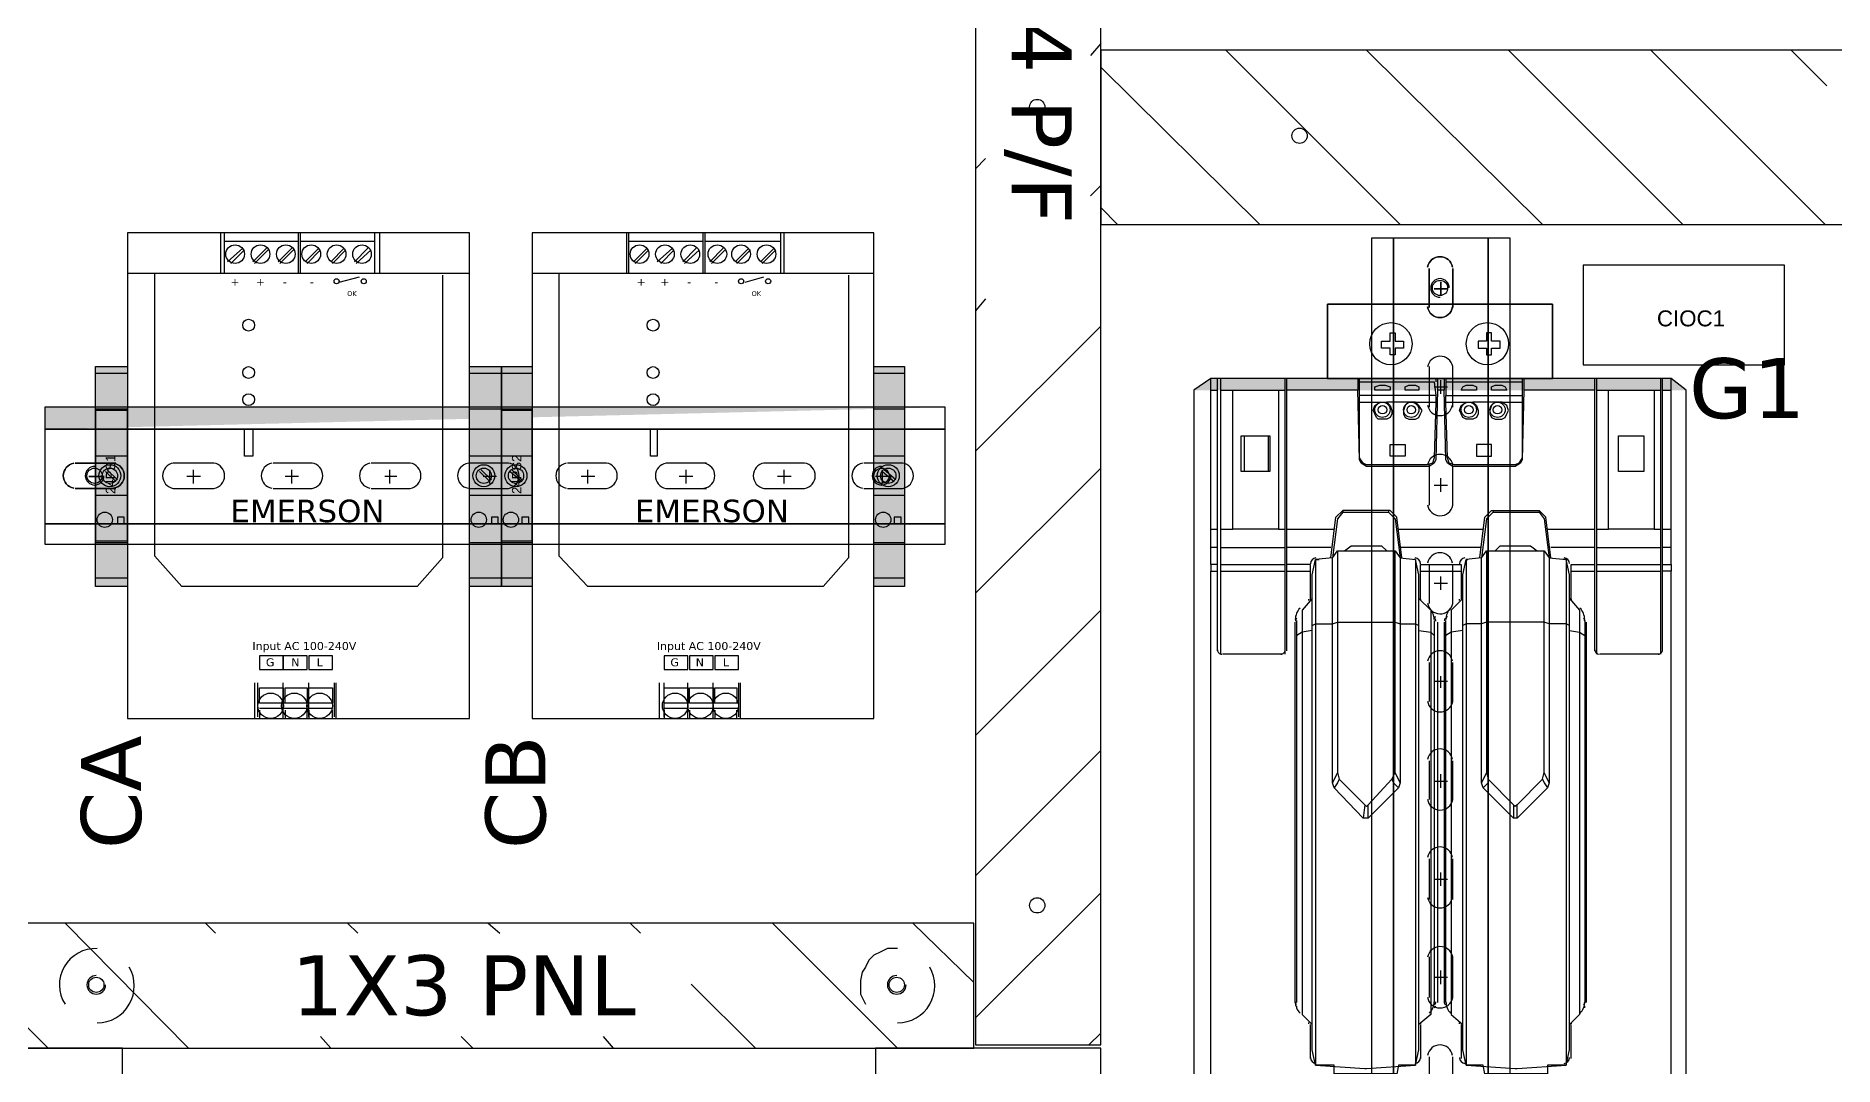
# Model space of a CAD drawing. Extents: x 4719 to 8938, y 1800 to 4482.
# Drawn here: x 6612.1 to 7061.9, y 3718.5 to 3976.3 of the extents above; entities that cross this region are included whole.
import ezdxf

# ---------------------------------------------------------------- set-up
doc = ezdxf.new("R2010")
doc.units = 0
doc.header["$LTSCALE"] = 10
doc.header["$MEASUREMENT"] = 0
doc.layers.add('G02-1-PRDXXXX-E-MRIO-01-P01-01$0$ANNOTATION', color=7, linetype='Continuous')
doc.styles.add('G02-1-PRDXXXX-E-MRIO-01-P01-01$0$PDF Swiss721BT-BoldCondensed', font='arial.ttf')
doc.styles.add('G02-1-PRDXXXX-E-MRIO-01-P01-01$0$PDF Verdana', font='verdana.ttf')

# ---------------------------------------------------------------- blocks, each defined once
blk = doc.blocks.new('G02-1-PRDXXXX-E-MRIO-01-P01-01$0$DV-54809-ZX-350-001')
at = {"layer": 'G02-1-PRDXXXX-E-MRIO-01-P01-01$0$ANNOTATION', "lineweight": 25}
for points in [[(2159.56, 2408.53), (2128.23, 2408.53), (2128.23, 1923.79), (2159.56, 1923.79)], [(2128.23, 2408.53), (2128.23, 1923.79), (2159.56, 1923.79), (2159.56, 2408.53)], [(2159.56, 2172.72), (2159.56, 2129.12), (2653.62, 2129.12), (2653.62, 2172.72)], [(2159.56, 2129.12), (2653.62, 2129.12), (2653.62, 2172.72), (2159.56, 2172.72)], [(1916.12, 2127), (1916.12, 2005.5), (2001.64, 2005.5), (2001.64, 2127), (1916.12, 2127), (1916.12, 2005.5), (2001.64, 2005.5), (2001.64, 2127)], [(2017.31, 2127), (2017.31, 2005.5), (2102.82, 2005.5), (2102.82, 2127), (2017.31, 2127), (2017.31, 2005.5), (2102.82, 2005.5), (2102.82, 2127)], [(2244.65, 1401.79), (2262.01, 1401.79), (2262.01, 2125.73), (2256.5, 2125.73), (2256.5, 1401.79), (2256.5, 2125.73), (2244.65, 2125.73), (2232.8, 2125.73), (2232.8, 1401.79), (2232.8, 2125.73), (2227.29, 2125.73), (2227.29, 1401.79)], [(2262.01, 1401.79), (2262.01, 2125.73), (2256.5, 2125.73), (2256.5, 1401.79), (2256.5, 2125.73), (2232.8, 2125.73), (2232.8, 1401.79), (2232.8, 2125.73), (2227.29, 2125.73), (2227.29, 1401.79)], [(2280.21, 2093.98), (2330.59, 2093.98), (2330.59, 2118.96), (2280.21, 2118.96), (2280.21, 2093.98), (2330.59, 2093.98), (2330.59, 2118.96), (2280.21, 2118.96)], [(2241.69, 2108.37), (2241.69, 2118.11)], [(2244.65, 2114.72), (2244.65, 2111.34)], [(2247.61, 2118.11), (2247.61, 2108.37)], [(2246.34, 2113.03), (2242.96, 2113.03)], [(2216.29, 2090.59), (2216.29, 2109.22), (2272.59, 2109.22), (2272.59, 2090.59)], [(2272.59, 2090.59), (2272.59, 2109.22), (2216.29, 2109.22), (2216.29, 2090.59)], [(2233.22, 2099.91), (2235.34, 2099.91), (2235.34, 2098.21), (2233.22, 2098.21), (2233.22, 2096.52), (2231.95, 2096.52), (2231.95, 2098.21), (2229.83, 2098.21), (2229.83, 2099.91), (2231.95, 2099.91), (2231.95, 2102.02), (2233.22, 2102.02)], [(2256.08, 2099.91), (2253.96, 2099.91), (2253.96, 2098.21), (2256.08, 2098.21), (2256.08, 2096.52), (2257.35, 2096.52), (2257.35, 2098.21), (2259.47, 2098.21), (2259.47, 2099.91), (2257.35, 2099.91), (2257.35, 2102.02), (2256.08, 2102.02)], [(1916.12, 2038.52), (1908.08, 2038.52), (1908.08, 2093.55), (1916.12, 2093.55), (1916.12, 2038.52), (1908.08, 2038.52), (1908.08, 2093.55), (1916.12, 2093.55)], [(2009.69, 2038.52), (2001.64, 2038.52), (2001.64, 2093.55), (2009.69, 2093.55), (2009.69, 2038.52), (2001.64, 2038.52), (2001.64, 2093.55), (2009.69, 2093.55)], [(2017.31, 2038.52), (2009.69, 2038.52), (2009.69, 2093.55), (2017.31, 2093.55), (2017.31, 2038.52), (2009.69, 2038.52), (2009.69, 2093.55), (2017.31, 2093.55)], [(2110.45, 2038.52), (2102.82, 2038.52), (2102.82, 2093.55), (2110.45, 2093.55), (2110.45, 2038.52), (2102.82, 2038.52), (2102.82, 2093.55), (2110.45, 2093.55)], [(2192.58, 2087.63), (2204.01, 2087.63), (2204.01, 2052.91), (2192.58, 2052.91)], [(2229.41, 2088.9), (2230.68, 2088.9), (2231.95, 2088.47), (2231.95, 2087.63), (2228.14, 2087.63), (2228.14, 2088.47)], [(2236.61, 2088.9), (2238.3, 2088.9), (2239.15, 2088.47), (2239.15, 2087.63), (2235.76, 2087.63), (2235.76, 2088.47)], [(2251, 2088.9), (2252.69, 2088.9), (2253.54, 2088.47), (2253.54, 2087.63), (2249.73, 2087.63), (2250.15, 2088.47)], [(2258.2, 2088.9), (2259.89, 2088.9), (2260.74, 2088.47), (2261.16, 2087.63), (2257.35, 2087.63), (2257.35, 2088.47)], [(2286.56, 2087.63), (2297.99, 2087.63), (2297.99, 2052.91), (2286.56, 2052.91)], [(2120.61, 2066.04), (2120.61, 2083.39), (1895.38, 2083.39), (1895.38, 2077.89), (2120.61, 2077.89), (1895.38, 2077.89), (1895.38, 2066.04), (1895.38, 2054.18), (2120.61, 2054.18), (1895.38, 2054.18), (1895.38, 2049.1), (2120.61, 2049.1)], [(2120.61, 2083.39), (1895.38, 2083.39), (1895.38, 2077.89), (2120.61, 2077.89), (1895.38, 2077.89), (1895.38, 2054.18), (2120.61, 2054.18), (1895.38, 2054.18), (1895.38, 2049.1), (2120.61, 2049.1)], [(1916.12, 2049.95), (1916.12, 2082.55), (1908.08, 2082.55), (1908.08, 2049.95), (1916.12, 2049.95), (1916.12, 2082.55), (1908.08, 2082.55), (1908.08, 2049.95)], [(2017.31, 2049.95), (2017.31, 2082.55), (2009.69, 2082.55), (2009.69, 2049.95), (2017.31, 2049.95), (2017.31, 2082.55), (2009.69, 2082.55), (2009.69, 2049.95)], [(1945.34, 2077.89), (1947.45, 2077.89), (1947.45, 2071.12), (1945.34, 2071.12)], [(2046.94, 2077.89), (2048.63, 2077.89), (2048.63, 2071.12), (2046.94, 2071.12)], [(2194.69, 2076.2), (2201.47, 2076.2), (2201.47, 2067.31), (2194.69, 2067.31)], [(2195.54, 2076.2), (2201.89, 2076.2), (2201.89, 2067.31), (2195.54, 2067.31)], [(2235.76, 2074.08), (2235.76, 2071.12), (2231.95, 2071.12), (2231.95, 2074.08)], [(2253.54, 2074.08), (2253.54, 2071.12), (2257.35, 2071.12), (2257.35, 2074.08)], [(2289.1, 2076.2), (2295.45, 2076.2), (2295.45, 2067.31), (2289.1, 2067.31)], [(1903, 2069.42), (1913.16, 2069.42)], [(1906.39, 2066.04), (1909.77, 2066.04)], [(1908.08, 2067.73), (1908.08, 2064.34)], [(1913.16, 2063.07), (1903, 2063.07)], [(1915.28, 2054.18), (1915.28, 2055.88), (1913.58, 2055.88), (1913.58, 2054.18)], [(2008.84, 2054.18), (2008.84, 2055.88), (2007.15, 2055.88), (2007.15, 2054.18)], [(2016.46, 2054.18), (2016.46, 2055.88), (2014.77, 2055.88), (2014.77, 2054.18)], [(2109.6, 2054.18), (2109.6, 2055.88), (2107.91, 2055.88), (2107.91, 2054.18)], [(2233.22, 1991.95), (2233.22, 2047.41), (2234.49, 2045.72), (2234.49, 1989.41)], [(2270.48, 1991.95), (2270.48, 2047.41), (2271.75, 2045.72), (2271.75, 1989.41)], [(2213.32, 1918.71), (2212.48, 1922.52), (2212.48, 2041.48), (2213.32, 2045.29)], [(2239.15, 2041.48), (2238.3, 2045.29), (2238.3, 1918.71), (2239.15, 1922.52)], [(2251, 1918.71), (2250.15, 1922.52), (2250.15, 2041.48), (2251, 2045.29)], [(2276.83, 2041.48), (2275.98, 2045.29), (2275.98, 1918.71), (2276.83, 1922.52)], [(1955.07, 2017.77), (1955.07, 2021.16), (1949.15, 2021.16), (1949.15, 2017.77)], [(1961, 2017.77), (1961, 2021.16), (1955.07, 2021.16), (1955.07, 2017.77)], [(1967.35, 2017.77), (1967.35, 2021.16), (1961.42, 2021.16), (1961.42, 2017.77)], [(2056.26, 2017.77), (2056.26, 2021.16), (2050.33, 2021.16), (2050.33, 2017.77)], [(2062.61, 2017.77), (2062.61, 2021.16), (2056.68, 2021.16), (2056.68, 2017.77)], [(2068.96, 2017.77), (2068.96, 2021.16), (2063.03, 2021.16), (2063.03, 2017.77)], [(2056.26, 2009.31), (2050.33, 2009.31), (2050.33, 2013.12), (2056.26, 2013.12)], [(1858.55, 1954.27), (1858.55, 1922.94), (2127.8, 1922.94), (2127.8, 1954.27)], [(1858.55, 1922.94), (2127.8, 1922.94), (2127.8, 1954.27), (1858.55, 1954.27)], [(1914.85, 1922.94), (1858.55, 1922.94), (1858.55, 1402.21), (1914.85, 1402.21)], [(1858.55, 1922.94), (1858.55, 1402.21), (1914.85, 1402.21), (1914.85, 1922.94)], [(2159.56, 1922.94), (2103.25, 1922.94), (2103.25, 1402.21), (2159.56, 1402.21)], [(2103.25, 1922.94), (2103.25, 1402.21), (2159.56, 1402.21), (2159.56, 1922.94)], [(2225.6, 1917.86), (2226.02, 1917.86), (2238.3, 1918.71), (2234.07, 1918.71), (2233.64, 1916.59), (2217.98, 1916.59), (2217.98, 1918.71), (2213.32, 1918.71)], [(2263.28, 1917.86), (2263.7, 1917.86), (2275.98, 1918.71), (2271.32, 1918.71), (2271.32, 1916.59), (2255.66, 1916.59), (2255.23, 1918.71), (2251, 1918.71)]]:
    blk.add_lwpolyline(points, close=True, dxfattribs=at)
for points in [[(2159.56, 2174.42), (2157.01, 2171.45)], [(2190.88, 2172.72), (2234.49, 2129.12)], [(2226.02, 2172.72), (2270.05, 2129.12)], [(2261.58, 2172.72), (2305.19, 2129.12)], [(2297.15, 2172.72), (2340.75, 2129.12)], [(2332.29, 2172.72), (2341.18, 2163.83)], [(2159.56, 2168.49), (2199.35, 2129.12)], [(2130.77, 2145.63), (2128.23, 2143.09)], [(2159.56, 2138.85), (2157.01, 2136.31)], [(2159.56, 2133.35), (2163.79, 2129.12)], [(1939.41, 2116.84), (1939.41, 2127)], [(1940.26, 2127), (1940.26, 2116.84)], [(1940.26, 2126.58), (1940.26, 2126.58)], [(1958.88, 2124.88), (1940.26, 2124.88)], [(1944.91, 2123.19), (1941.1, 2119.8)], [(1950.84, 2123.19), (1947.45, 2119.8)], [(1957.19, 2123.19), (1953.8, 2119.8)], [(1958.88, 2116.84), (1958.88, 2127)], [(1959.31, 2127), (1959.31, 2116.84)], [(1977.93, 2124.88), (1959.31, 2124.88)], [(1963.96, 2123.19), (1960.58, 2119.8)], [(1970.31, 2123.19), (1966.93, 2119.8)], [(1976.24, 2123.19), (1972.85, 2119.8)], [(1977.93, 2116.84), (1977.93, 2127)], [(1977.93, 2126.58), (1977.93, 2126.58)], [(1979.2, 2116.84), (1979.2, 2127)], [(2041.01, 2116.84), (2041.01, 2127)], [(2041.44, 2127), (2041.44, 2116.84)], [(2041.44, 2126.58), (2041.44, 2126.58)], [(2060.07, 2124.88), (2041.44, 2124.88)], [(2046.09, 2123.19), (2042.71, 2119.8)], [(2052.45, 2123.19), (2048.63, 2119.8)], [(2058.37, 2123.19), (2054.99, 2119.8)], [(2060.07, 2116.84), (2060.07, 2127)], [(2060.49, 2127), (2060.49, 2116.84)], [(2079.54, 2124.88), (2060.49, 2124.88)], [(2065.15, 2123.19), (2061.76, 2119.8)], [(2071.5, 2123.19), (2068.11, 2119.8)], [(2077.85, 2123.19), (2074.46, 2119.8)], [(2079.54, 2116.84), (2079.54, 2127)], [(2079.54, 2126.58), (2079.54, 2126.58)], [(2080.39, 2116.84), (2080.39, 2127)], [(1941.95, 2119.38), (1945.34, 2122.77)], [(1947.88, 2119.38), (1951.26, 2122.77)], [(1954.23, 2119.38), (1957.61, 2122.77)], [(1961, 2119.38), (1964.39, 2122.77)], [(1967.35, 2119.38), (1970.74, 2122.77)], [(1973.28, 2119.38), (1977.09, 2122.77)], [(2043.13, 2119.38), (2046.52, 2122.77)], [(2049.48, 2119.38), (2052.87, 2122.77)], [(2055.41, 2119.38), (2059.22, 2122.77)], [(2062.18, 2119.38), (2065.57, 2122.77)], [(2068.53, 2119.38), (2071.92, 2122.77)], [(2074.88, 2119.38), (2078.27, 2122.77)], [(2001.64, 2116.84), (1916.12, 2116.84)], [(1994.87, 2116.42), (1994.87, 2045.72), (1988.52, 2038.52), (1929.67, 2038.52), (1922.9, 2046.14), (1922.9, 2116.84)], [(1969.04, 2114.72), (1974.12, 2115.99)], [(2102.82, 2116.84), (2017.31, 2116.84)], [(2096.47, 2116.42), (2096.47, 2045.72), (2090.12, 2038.52), (2031.28, 2038.52), (2024.08, 2046.14), (2024.08, 2116.84)], [(2070.65, 2114.72), (2075.31, 2115.99)], [(2244.65, 2111.34), (2244.65, 2114.72)], [(2130.77, 2110.49), (2128.23, 2107.53)], [(2242.96, 2113.03), (2246.34, 2113.03)], [(2159.56, 2103.72), (2128.23, 2072.39)], [(1916.12, 2091.86), (1908.08, 2091.86)], [(2017.31, 2091.86), (2009.69, 2091.86), (2001.64, 2091.86)], [(2110.45, 2091.86), (2102.82, 2091.86)], [(2241.69, 2093.55), (2241.69, 2083.39)], [(2188.77, 2044.02), (2187.07, 2044.02), (2187.07, 2087.63), (2187.07, 2088.05), (2187.07, 2090.59), (2182.84, 2087.63), (2182.84, 1907.28)], [(2306.04, 1907.28), (2306.04, 2087.63), (2302.23, 2090.59), (2187.07, 2090.59), (2182.84, 2087.63), (2182.84, 1907.28)], [(2306.04, 1907.28), (2306.04, 2087.63), (2302.23, 2090.59), (2283.6, 2090.59), (2283.6, 2021.58)], [(2283.18, 2022.43), (2283.18, 2090.59), (2187.07, 2090.59)], [(2187.07, 2087.63), (2188.77, 2087.63)], [(2188.77, 2022.43), (2188.77, 2090.59)], [(2189.61, 2021.58), (2189.61, 2090.59)], [(2189.61, 2087.63), (2192.58, 2087.63)], [(2204.01, 2087.63), (2205.7, 2087.63)], [(2205.7, 2021.58), (2205.7, 2090.59)], [(2206.12, 2022.43), (2206.12, 2090.59)], [(2283.18, 2087.63), (2265.39, 2087.63), (2264.97, 2070.27), (2264.55, 2069.42), (2263.28, 2068.58), (2247.61, 2068.58), (2246.34, 2069.42), (2245.92, 2070.27), (2245.5, 2087.63), (2243.8, 2087.63), (2243.38, 2070.27), (2242.96, 2069.42), (2241.69, 2068.58), (2226.02, 2068.58), (2224.75, 2069.42), (2224.33, 2070.27), (2223.91, 2087.63), (2206.12, 2087.63)], [(2223.91, 2090.59), (2223.91, 2087.63)], [(2224.33, 2084.66), (2224.33, 2086.36), (2224.33, 2089.74), (2224.33, 2090.59)], [(2224.33, 2089.74), (2242.96, 2089.74), (2243.38, 2086.36), (2224.33, 2086.36)], [(2242.96, 2088.47), (2246.34, 2088.47)], [(2243.38, 2090.59), (2243.38, 2089.74)], [(2243.8, 2090.59), (2243.8, 2087.63)], [(2244.65, 2086.78), (2244.65, 2090.17)], [(2245.5, 2090.59), (2245.5, 2087.63)], [(2245.92, 2090.59), (2245.92, 2089.74), (2245.92, 2086.36), (2264.97, 2086.36), (2264.97, 2084.66)], [(2245.92, 2089.74), (2264.97, 2089.74)], [(2264.97, 2090.59), (2264.97, 2089.74), (2264.97, 2086.36)], [(2265.39, 2090.59), (2265.39, 2087.63)], [(2283.6, 2087.63), (2286.56, 2087.63)], [(2297.99, 2087.63), (2299.69, 2087.63)], [(2299.69, 2021.58), (2299.69, 2090.59)], [(2300.11, 2022.43), (2300.11, 2090.59)], [(2300.11, 2044.02), (2302.23, 2044.02), (2302.23, 2088.05), (2302.23, 2090.59)], [(2300.11, 2087.63), (2302.23, 2087.63)], [(1908.08, 2082.97), (1916.12, 2082.97)], [(2001.64, 2082.97), (2009.69, 2082.97), (2017.31, 2082.97)], [(2102.82, 2082.97), (2110.45, 2082.97)], [(2236.61, 2084.66), (2235.76, 2083.82), (2235.34, 2082.55), (2235.34, 2081.7), (2235.76, 2080.85), (2236.61, 2080.43), (2237.45, 2080.43), (2238.3, 2080.43), (2239.15, 2080.85), (2239.57, 2081.7), (2239.99, 2082.55), (2239.15, 2083.82), (2238.3, 2084.66), (2243.38, 2084.66), (2242.96, 2070.69), (2242.53, 2069.42), (2241.26, 2069), (2226.02, 2069), (2225.18, 2069.42), (2224.33, 2070.69), (2224.33, 2084.66), (2229.41, 2084.66), (2231.1, 2084.66), (2231.95, 2083.82), (2232.37, 2082.55), (2232.37, 2081.7), (2231.95, 2080.85), (2231.1, 2080.43), (2230.26, 2080.43), (2228.99, 2080.43), (2228.56, 2080.85), (2228.14, 2081.7), (2227.72, 2082.55), (2228.14, 2083.82), (2229.41, 2084.66)], [(2238.3, 2084.66), (2236.61, 2084.66), (2231.1, 2084.66)], [(2243.38, 2086.36), (2243.38, 2084.66)], [(2245.92, 2084.66), (2245.92, 2086.36)], [(2258.2, 2084.66), (2257.35, 2083.82), (2256.93, 2082.55), (2256.93, 2081.7), (2257.35, 2080.85), (2258.2, 2080.43), (2259.04, 2080.43), (2259.89, 2080.43), (2260.74, 2080.85), (2261.16, 2081.7), (2261.58, 2082.55), (2261.16, 2083.82), (2259.89, 2084.66), (2264.97, 2084.66), (2264.97, 2070.69), (2264.12, 2069.42), (2263.28, 2069), (2248.04, 2069), (2246.77, 2069.42), (2246.34, 2070.69), (2245.92, 2084.66), (2251, 2084.66), (2252.69, 2084.66), (2253.54, 2083.82), (2253.96, 2082.55), (2253.96, 2081.7), (2253.54, 2080.85), (2252.69, 2080.43), (2251.85, 2080.43), (2251, 2080.43), (2250.15, 2080.85), (2249.73, 2081.7), (2249.31, 2082.55), (2249.73, 2083.82), (2251, 2084.66)], [(2259.89, 2084.66), (2258.2, 2084.66), (2252.69, 2084.66)], [(1916.12, 2071.12), (1908.08, 2071.12)], [(2017.31, 2071.12), (2009.69, 2071.12), (2001.64, 2071.12)], [(2110.45, 2071.12), (2102.82, 2071.12)], [(1909.77, 2066.04), (1906.39, 2066.04)], [(1908.08, 2064.34), (1908.08, 2067.73)], [(1910.62, 2067.31), (1913.16, 2064.77)], [(1913.58, 2065.19), (1911.04, 2067.73)], [(1934.33, 2066.04), (1930.94, 2066.04)], [(1932.63, 2064.34), (1932.63, 2067.73)], [(1958.88, 2066.04), (1955.5, 2066.04)], [(1957.19, 2064.34), (1957.19, 2067.73)], [(1983.44, 2066.04), (1980.47, 2066.04)], [(1981.74, 2064.34), (1981.74, 2067.73)], [(2004.18, 2067.31), (2006.72, 2064.77)], [(2007.15, 2065.19), (2004.61, 2067.73)], [(2008.42, 2066.04), (2005.03, 2066.04)], [(2006.72, 2064.34), (2006.72, 2067.73)], [(2011.8, 2067.31), (2014.77, 2064.77)], [(2014.77, 2065.19), (2012.23, 2067.73)], [(2032.97, 2066.04), (2029.58, 2066.04)], [(2031.28, 2064.34), (2031.28, 2067.73)], [(2057.53, 2066.04), (2054.14, 2066.04)], [(2055.83, 2064.34), (2055.83, 2067.73)], [(2082.08, 2066.04), (2078.69, 2066.04)], [(2080.39, 2064.34), (2080.39, 2067.73)], [(2106.64, 2066.04), (2103.25, 2066.04)], [(2104.94, 2064.34), (2104.94, 2067.73)], [(2104.94, 2067.31), (2107.91, 2064.77)], [(2108.33, 2065.19), (2105.37, 2067.73)], [(2159.56, 2068.15), (2128.23, 2036.82)], [(2241.69, 2069), (2241.69, 2058.84)], [(2244.65, 2062.23), (2244.65, 2065.61)], [(1908.08, 2061.38), (1916.12, 2061.38)], [(2001.64, 2061.38), (2009.69, 2061.38), (2017.31, 2061.38)], [(2102.82, 2061.38), (2110.45, 2061.38)], [(2242.96, 2063.92), (2246.34, 2063.92)], [(2220.1, 2057.15), (2218.83, 2055.45), (2217.56, 2045.72), (2218.83, 2047.41), (2218.83, 1991.95), (2219.25, 1990.26), (2218.83, 1989.41), (2217.98, 1988.14), (2217.56, 1989.41), (2217.56, 2045.72), (2213.32, 2045.29), (2214.17, 2045.29)], [(2217.13, 2045.72), (2218.4, 2055.88), (2220.1, 2057.57), (2220.1, 2057.15), (2231.53, 2057.15)], [(2234.91, 2045.72), (2233.64, 2055.88), (2231.95, 2057.57), (2220.1, 2057.57)], [(2231.53, 2057.57), (2231.53, 2057.15), (2233.22, 2055.45), (2234.49, 2045.72), (2238.3, 2045.29), (2237.88, 2045.29)], [(2257.77, 2057.57), (2257.77, 2057.15), (2256.08, 2055.45), (2254.81, 2045.72), (2256.08, 2047.41), (2256.08, 1991.95), (2256.5, 1990.26), (2256.5, 1989.41), (2255.23, 1988.14), (2254.81, 1989.41), (2254.81, 2045.72), (2251, 2045.29), (2251.42, 2045.29)], [(2254.39, 2045.72), (2255.66, 2055.88), (2257.35, 2057.57), (2269.21, 2057.57), (2269.21, 2057.15), (2270.48, 2055.45), (2271.75, 2045.72), (2275.98, 2045.29), (2275.13, 2045.29)], [(2257.77, 2057.15), (2269.21, 2057.15)], [(2272.17, 2045.72), (2270.9, 2055.88), (2269.21, 2057.57)], [(2187.07, 2052.91), (2188.77, 2052.91)], [(2189.61, 2052.91), (2192.58, 2052.91)], [(2204.01, 2052.91), (2205.7, 2052.91)], [(2206.12, 2052.91), (2217.98, 2052.91)], [(2234.07, 2052.91), (2255.23, 2052.91)], [(2271.32, 2052.91), (2283.18, 2052.91)], [(2283.6, 2052.91), (2286.56, 2052.91)], [(2297.99, 2052.91), (2299.69, 2052.91)], [(2300.11, 2052.91), (2302.23, 2052.91)], [(1908.08, 2049.53), (1916.12, 2049.53)], [(2001.64, 2049.53), (2009.69, 2049.53), (2017.31, 2049.53)], [(2102.82, 2049.53), (2110.45, 2049.53)], [(2188.77, 2048.26), (2187.07, 2048.26)], [(2189.61, 2048.26), (2205.7, 2048.26)], [(2217.13, 2048.26), (2206.12, 2048.26)], [(2218.83, 2047.41), (2233.22, 2047.41)], [(2220.52, 2047.41), (2222.21, 2048.68), (2229.83, 2048.68), (2231.1, 2047.41)], [(2254.81, 2048.26), (2234.49, 2048.26)], [(2256.08, 2047.41), (2270.48, 2047.41)], [(2258.2, 2047.41), (2259.47, 2048.68), (2267.09, 2048.68), (2268.78, 2047.41)], [(2283.18, 2048.26), (2272.17, 2048.26)], [(2283.6, 2048.26), (2299.69, 2048.26)], [(2302.23, 2048.26), (2300.11, 2048.26)], [(2187.07, 2044.02), (2187.07, 2042.33)], [(2187.07, 1907.28), (2187.07, 2042.33), (2188.77, 2042.33)], [(2189.61, 2044.02), (2205.7, 2044.02)], [(2189.61, 2042.33), (2205.7, 2042.33)], [(2212.05, 2035.13), (2212.05, 2044.02), (2206.12, 2044.02)], [(2206.12, 2042.33), (2212.05, 2042.33)], [(2239.57, 2042.33), (2249.73, 2042.33)], [(2241.69, 2044.02), (2241.69, 2034.28)], [(2277.25, 2042.33), (2283.18, 2042.33)], [(2283.6, 2044.02), (2299.69, 2044.02)], [(2283.6, 2042.33), (2299.69, 2042.33)], [(2302.23, 1907.28), (2302.23, 2042.33), (2300.11, 2042.33)], [(2302.23, 2044.02), (2302.23, 2042.33)], [(1916.12, 2040.63), (1908.08, 2040.63)], [(2017.31, 2040.63), (2009.69, 2040.63), (2001.64, 2040.63)], [(2110.45, 2040.63), (2102.82, 2040.63)], [(2242.96, 2039.36), (2246.34, 2039.36)], [(2244.65, 2037.67), (2244.65, 2041.06)], [(2212.48, 2035.55), (2209.93, 2032.59), (2209.93, 1931.41), (2212.48, 1928.87)], [(2239.15, 2035.55), (2242.11, 2032.59), (2242.11, 1931.41), (2239.15, 1928.87)], [(2250.15, 2035.55), (2247.19, 2032.59), (2247.19, 1931.41), (2250.15, 1928.87)], [(2276.83, 2035.55), (2279.37, 2032.59), (2279.37, 1931.41), (2276.83, 1928.87)], [(2159.56, 2032.59), (2128.23, 2001.26)], [(2208.24, 1934.37), (2208.24, 2029.63)], [(2208.66, 2030.9), (2208.66, 2030.9)], [(2208.66, 1934.37), (2208.66, 2030.05)], [(2212.48, 2028.78), (2213.32, 2029.2), (2217.56, 2029.2), (2218.83, 2029.63), (2219.25, 2029.63), (2219.67, 2029.63), (2232.37, 2029.63), (2232.8, 2029.63), (2233.22, 2029.63), (2234.49, 2029.2), (2238.3, 2029.2), (2239.15, 2028.78)], [(2242.96, 2030.9), (2243.38, 2030.9)], [(2242.96, 2030.05), (2242.96, 1934.37)], [(2243.8, 2029.63), (2243.8, 1934.37)], [(2245.5, 2029.63), (2245.5, 1934.37)], [(2246.34, 2030.9), (2245.92, 2030.9)], [(2245.92, 1934.37), (2245.92, 2030.05)], [(2276.83, 2028.78), (2275.98, 2029.2), (2271.75, 2029.2), (2270.48, 2029.63), (2269.63, 2029.63), (2256.93, 2029.63), (2256.5, 2029.63), (2256.08, 2029.63), (2254.81, 2029.2), (2251, 2029.2), (2250.15, 2028.78)], [(2280.64, 2030.9), (2280.64, 2030.9)], [(2280.64, 2030.05), (2280.64, 1934.37)], [(2281.06, 1934.37), (2281.06, 2029.63)], [(2212.48, 2027.51), (2209.93, 2027.09), (2208.66, 2026.24)], [(2239.15, 2027.51), (2242.11, 2027.09), (2242.96, 2026.24)], [(2250.15, 2027.51), (2247.19, 2027.09), (2245.92, 2026.24)], [(2276.83, 2027.51), (2279.37, 2027.09), (2280.64, 2026.24)], [(2204.85, 2021.58), (2190.04, 2021.58)], [(2299.26, 2021.58), (2284.45, 2021.58)], [(2241.69, 2019.47), (2241.69, 2009.73)], [(2244.65, 2013.12), (2244.65, 2016.08)], [(1947.88, 2014.39), (1947.88, 2005.5)], [(1948.72, 2005.92), (1948.72, 2014.39)], [(1961.42, 2009.31), (1961.42, 2013.12), (1967.35, 2013.12), (1967.35, 2009.31), (1949.15, 2009.31), (1949.15, 2013.12), (1955.07, 2013.12), (1955.07, 2009.31)], [(1955.07, 2005.92), (1955.07, 2014.39)], [(1955.5, 2009.31), (1955.5, 2013.12), (1961, 2013.12), (1961, 2009.31)], [(1961.42, 2005.92), (1961.42, 2014.39)], [(1967.77, 2014.39), (1967.77, 2005.92)], [(1968.2, 2014.39), (1968.2, 2005.5)], [(2049.06, 2014.39), (2049.06, 2005.5)], [(2050.33, 2005.92), (2050.33, 2014.39)], [(2056.26, 2005.92), (2056.26, 2014.39)], [(2068.96, 2009.31), (2056.68, 2009.31), (2056.68, 2013.12), (2062.61, 2013.12), (2062.61, 2009.31)], [(2062.61, 2005.92), (2062.61, 2014.39)], [(2063.03, 2009.31), (2063.03, 2013.12), (2068.53, 2013.12), (2068.53, 2009.31)], [(2068.96, 2014.39), (2068.96, 2005.92)], [(2069.38, 2014.39), (2069.38, 2005.5)], [(2242.96, 2014.81), (2246.34, 2014.81)], [(1949.15, 2008.04), (1967.35, 2008.04)], [(1949.15, 2007.61), (1949.15, 2005.5), (1955.07, 2005.5), (1955.07, 2007.61)], [(1955.5, 2007.61), (1955.5, 2005.5), (1961, 2005.5), (1961, 2007.61)], [(1961.42, 2007.61), (1961.42, 2005.5), (1967.35, 2005.5), (1967.35, 2007.61)], [(2050.33, 2008.04), (2056.26, 2008.04)], [(2050.33, 2007.61), (2050.33, 2005.5), (2056.26, 2005.5), (2056.26, 2007.61)], [(2056.68, 2008.04), (2068.96, 2008.04)], [(2056.68, 2007.61), (2056.68, 2005.5), (2062.61, 2005.5), (2062.61, 2007.61)], [(2063.03, 2007.61), (2063.03, 2005.5), (2068.53, 2005.5), (2068.53, 2007.61)], [(1949.15, 2005.92), (1949.15, 2005.92)], [(1955.07, 2005.92), (1955.07, 2005.92)], [(1955.5, 2005.92), (1955.5, 2005.92)], [(1961, 2005.92), (1961, 2005.92)], [(1961.42, 2005.92), (1961.42, 2005.92)], [(1967.35, 2005.92), (1967.35, 2005.92)], [(2050.33, 2005.92), (2050.33, 2005.92)], [(2056.26, 2005.92), (2056.26, 2005.92)], [(2056.68, 2005.92), (2056.68, 2005.92)], [(2062.61, 2005.92), (2062.61, 2005.92)], [(2063.03, 2005.92), (2063.03, 2005.92)], [(2068.53, 2005.92), (2068.53, 2005.92)], [(2159.56, 1997.45), (2128.23, 1966.12)], [(2241.69, 1994.91), (2241.69, 1985.17)], [(2218.83, 1991.95), (2217.56, 1989.41)], [(2226.45, 1983.9), (2226.02, 1983.48), (2225.6, 1983.9), (2219.25, 1990.26)], [(2232.37, 1990.26), (2232.8, 1989.41), (2234.07, 1988.14), (2226.45, 1980.52), (2226.45, 1983.9), (2232.37, 1990.26), (2233.22, 1991.95)], [(2234.49, 1989.41), (2234.07, 1988.14)], [(2242.96, 1989.83), (2246.34, 1989.83)], [(2244.65, 1988.14), (2244.65, 1991.53)], [(2256.08, 1991.95), (2254.81, 1989.41)], [(2263.7, 1983.9), (2263.28, 1983.48), (2262.85, 1983.9), (2256.5, 1990.26)], [(2270.05, 1990.26), (2270.48, 1989.41), (2271.32, 1988.14), (2263.7, 1980.52), (2263.7, 1983.9), (2270.05, 1990.26), (2270.48, 1991.95)], [(2271.75, 1989.41), (2271.32, 1988.14)], [(2226.45, 1980.52), (2225.18, 1980.52), (2217.98, 1988.14)], [(2225.6, 1983.9), (2225.18, 1980.52)], [(2263.7, 1980.52), (2262.85, 1980.52), (2255.23, 1988.14)], [(2262.85, 1983.9), (2262.85, 1980.52)], [(2263.7, 1980.52), (2263.7, 1980.52)], [(2241.69, 1970.36), (2241.69, 1960.2)], [(2247.61, 1960.2), (2247.61, 1970.36)], [(2244.65, 1963.58), (2244.65, 1966.97)], [(2159.56, 1961.89), (2128.23, 1930.56)], [(2242.96, 1965.28), (2246.34, 1965.28)], [(1864.9, 1954.27), (1896.23, 1922.94)], [(1900.46, 1954.27), (1931.36, 1922.94)], [(1935.6, 1954.27), (1938.14, 1951.73)], [(1971.16, 1954.27), (1973.7, 1951.73)], [(2006.3, 1954.27), (2009.26, 1951.73)], [(2041.86, 1954.27), (2044.4, 1951.73)], [(2077.42, 1954.27), (2108.75, 1922.94)], [(2112.56, 1954.27), (2127.8, 1939.45)], [(2108.75, 1947.92), (2106.21, 1947.92), (2104.52, 1947.07), (2102.82, 1946.23), (2101.55, 1944.96), (2100.71, 1943.26), (2099.86, 1941.99), (2099.44, 1939.88), (2099.44, 1938.18), (2099.44, 1936.49), (2100.28, 1934.79), (2100.71, 1933.95)], [(2241.69, 1945.8), (2241.69, 1935.64)], [(2057.1, 1939.03), (2073.19, 1922.94)], [(2242.96, 1940.72), (2246.34, 1940.72)], [(2244.65, 1939.03), (2244.65, 1942.42)], [(2208.66, 1933.1), (2208.66, 1933.52)], [(2243.38, 1933.52), (2242.96, 1933.1)], [(2245.92, 1933.52), (2246.34, 1933.1)], [(2280.64, 1933.1), (2280.64, 1933.52)], [(1964.39, 1925.9), (1966.93, 1922.94)], [(1999.53, 1925.9), (2002.49, 1922.94)], [(2035.09, 1925.9), (2037.63, 1922.94)], [(2159.56, 1926.75), (2156.59, 1923.79)], [(2212.05, 1920.4), (2212.05, 1928.87)], [(2239.57, 1928.87), (2239.57, 1920.4)], [(2249.73, 1928.87), (2249.73, 1920.4)], [(2277.25, 1920.4), (2277.25, 1928.87)], [(2241.69, 1920.82), (2241.69, 1911.09)]]:
    blk.add_lwpolyline(points, dxfattribs=at)
at = {"layer": 'G02-1-PRDXXXX-E-MRIO-01-P01-01$0$ANNOTATION', "color": 7, "lineweight": 0, "true_color": 0xffffff}
for points in [[(2159.56, 2172.72), (2159.56, 2129.12)], [(1916.12, 2127), (1916.12, 2005.5)], [(2017.31, 2127), (2017.31, 2005.5)], [(2244.65, 2125.73), (2227.29, 2125.73), (2256.5, 2125.73), (2227.29, 2125.73)], [(2216.29, 2090.59), (2216.29, 2109.22)], [(2280.21, 2093.98), (2330.59, 2093.98)], [(1916.12, 2049.95), (1916.12, 2082.55)], [(2017.31, 2049.95), (2017.31, 2082.55)], [(1895.38, 2066.04), (1895.38, 2049.1), (1895.38, 2077.89), (1895.38, 2049.1)], [(1916.12, 2038.52), (1908.08, 2038.52)], [(2017.31, 2038.52), (2009.69, 2038.52), (2001.64, 2038.52)], [(2110.45, 2038.52), (2102.82, 2038.52)], [(1914.85, 1922.94), (1858.55, 1922.94), (1858.55, 1954.27)], [(2159.56, 1922.94), (2103.25, 1922.94)]]:
    blk.add_lwpolyline(points, dxfattribs=at)
at = {"layer": 'G02-1-PRDXXXX-E-MRIO-01-P01-01$0$ANNOTATION', "lineweight": 25}
for points in [[(2247.56, 2118.45, 0.840117), (2241.32, 2118.45, -0.840117)], [(2241.31, 2108.48, 0.845395), (2247.57, 2108.48, -0.845395)], [(1902.66, 2069.37, 0.840184), (1902.66, 2063.13, -0.840184)], [(1912.63, 2063.12, 0.84478), (1912.64, 2069.38, -0.84478)], [(1927.55, 2063.07), (1937.71, 2063.07, 0.84478), (1937.71, 2069.42), (1927.55, 2069.42, 0.838434)], [(2075.31, 2063.07), (2085.47, 2063.07, 0.84478), (2085.47, 2069.42), (2075.31, 2069.42, 0.838421)]]:
    blk.add_lwpolyline(points, format="xyb", close=True, dxfattribs=at)
for points in [[(2247.61, 2083.39), (2247.61, 2093.55, 0.838367), (2241.31, 2093.47)], [(1952.53, 2063.07), (1962.27, 2063.07, 0.844744), (1962.27, 2069.42), (1952.53, 2069.42)], [(1977.09, 2063.07), (1986.82, 2063.07, 0.84478), (1986.82, 2069.42), (1977.09, 2069.42)], [(2001.64, 2063.07), (2011.38, 2063.07, 0.84478), (2011.38, 2069.42), (2001.64, 2069.42)], [(2026.2, 2063.07), (2035.93, 2063.07, 0.84478), (2035.93, 2069.42), (2026.2, 2069.42)], [(2060.91, 2069.42), (2050.84, 2069.37, 0.840184), (2050.75, 2063.07), (2060.91, 2063.07)], [(2100.28, 2063.07), (2110.02, 2063.07, 0.84478), (2110.02, 2069.42), (2100.28, 2069.42)], [(2241.31, 2058.95, 0.845359), (2247.61, 2058.84), (2247.61, 2069, 0.839134), (2241.32, 2068.92)], [(2239.57, 2035.34, 0.039522), (2239.57, 2035.13), (2239.57, 2044.02), (2249.73, 2044.02), (2249.73, 2035.13)], [(2241.31, 2034.39, 0.845395), (2247.61, 2034.28), (2247.61, 2044.02)], [(2277.25, 2035.34, 0.039907), (2277.25, 2035.13), (2277.25, 2044.02), (2283.18, 2044.02)], [(2241.31, 2009.84, 0.845395), (2247.61, 2009.73), (2247.61, 2019.47)], [(2241.31, 1985.28, 0.845395), (2247.61, 1985.17), (2247.61, 1994.91)], [(2241.31, 1935.75, 0.845395), (2247.61, 1935.64), (2247.61, 1945.8, 0.839084), (2241.32, 1945.72)], [(2208.55, 1933.84, -0.199079), (2208.24, 1934.58, 0.198941), (2209.42, 1931.74)], [(2279.46, 1931.74, 0.198941), (2280.64, 1934.58, -0.202026), (2280.33, 1933.84)], [(2241.31, 1911.19, 0.845395), (2247.61, 1911.09), (2247.61, 1920.82)]]:
    blk.add_lwpolyline(points, format="xyb", dxfattribs=at)
at = {"layer": 'G02-1-PRDXXXX-E-MRIO-01-P01-01$0$ANNOTATION', "lineweight": 0}
blk.add_lwpolyline([(2244.65, 2090.59), (2244.65, 2090.59)], dxfattribs=at)
at = {"layer": 'G02-1-PRDXXXX-E-MRIO-01-P01-01$0$ANNOTATION', "lineweight": 25}
for centre, radius in [((2143.68, 2158.54), 1.91), ((2209.3, 2151.34), 1.91), ((1943.01, 2121.71), 2.33), ((1949.36, 2121.71), 2.33), ((1955.71, 2121.71), 2.33), ((1962.06, 2121.71), 2.33), ((1968.41, 2121.71), 2.33), ((1974.76, 2121.71), 2.33), ((2044.19, 2121.71), 2.33), ((2050.54, 2121.71), 2.33), ((2056.89, 2121.71), 2.33), ((2063.66, 2121.71), 2.33), ((2069.59, 2121.71), 2.33), ((2075.94, 2121.71), 2.33), ((1968.41, 2114.93), 0.637), ((1975.18, 2114.93), 0.637), ((2069.59, 2114.93), 0.634), ((2076.36, 2114.93), 0.637), ((2244.44, 2113.24), 1.91), ((1946.39, 2103.93), 1.48), ((2047.58, 2103.93), 1.48), ((2232.16, 2099.27), 5.29), ((2256.29, 2099.27), 5.29), ((1946.39, 2092.07), 1.48), ((2047.58, 2092.07), 1.48), ((1946.39, 2085.3), 1.48), ((2047.58, 2085.3), 1.48), ((2230.04, 2082.76), 1.91), ((2230.05, 2082.76), 1.06), ((2237.24, 2082.76), 1.91), ((2237.24, 2082.76), 1.06), ((2251.63, 2082.76), 1.91), ((2251.64, 2082.76), 1.06), ((2258.83, 2082.76), 1.91), ((2258.83, 2082.76), 1.06), ((1907.87, 2066.25), 1.91), ((1911.68, 2066.25), 2.75), ((1911.68, 2066.25), 1.91), ((2005.24, 2066.25), 2.75), ((2005.24, 2066.25), 1.91), ((2013.28, 2066.25), 2.75), ((2013.29, 2066.25), 1.91), ((2104.73, 2066.25), 1.91), ((2106.42, 2066.25), 2.75), ((2106.42, 2066.25), 1.91), ((1910.41, 2055.24), 1.91), ((2003.97, 2055.24), 1.91), ((2012.02, 2055.24), 1.91), ((2105.15, 2055.24), 1.91), ((1951.9, 2008.67), 3.18), ((1957.82, 2008.67), 3.18), ((1964.17, 2008.67), 3.18), ((2053.08, 2008.67), 3.18), ((2059.43, 2008.67), 3.18), ((2065.78, 2008.67), 3.18), ((2143.68, 1958.72), 1.91), ((1908.29, 1938.82), 1.91), ((2108.54, 1938.82), 1.91)]:
    blk.add_circle(centre, radius, dxfattribs=at)
for centre, radius, start, end in [((2244.44, 2113.24), 2.33, 0.0019, 269.9981), ((2244.44, 2084.45), 3.17, 189.5704, 350.4145), ((1952.74, 2066.25), 3.17, 99.9933, 260.0067), ((1977.3, 2066.25), 3.17, 99.9271, 260.0729), ((2001.85, 2066.25), 3.18, 100.0457, 259.9543), ((2026.41, 2066.25), 3.17, 99.9957, 260.0043), ((2059.86, 2066.25), 3.17, 279.5711, 80.333), ((2100.49, 2066.25), 3.17, 99.9957, 260.0043), ((1907.87, 2066.25), 2.33, 90.0589, 0.0015), ((2104.73, 2066.25), 2.33, 90.0589, 0.0015), ((2244.44, 2043.81), 3.17, 10.0014, 169.9993), ((2213.53, 2044.23), 1.48, 94.8257, 180.0151), ((2238.09, 2044.23), 1.48, 359.9849, 85.1743), ((2250.79, 2044.23), 1.48, 94.821, 180.0198), ((2275.35, 2044.24), 1.48, 359.8861, 85.2732), ((2209.52, 2035.33), 2.11, 351.2249, 0.2781), ((2246.69, 2035.34), 2.61, 352.6991, 359.9888), ((2212.26, 2030.26), 4.02, 134.9921, 179.9927), ((2209.31, 2029.84), 1.06, 135.0817, 179.8398), ((2238.94, 2030.26), 4.02, 0.0108, 45.0104), ((2242.32, 2029.84), 1.06, 0.1602, 44.9183), ((2246.56, 2029.84), 1.06, 135.0722, 179.8268), ((2249.94, 2030.26), 4.02, 134.9963, 179.9884), ((2276.61, 2030.26), 4.02, 0.0073, 45.0079), ((2279.59, 2029.84), 1.05, 359.8352, 45.2432), ((2189.82, 2022.64), 1.06, 179.9253, 270.0747), ((2204.64, 2022.64), 1.06, 269.9253, 0.0747), ((2244.44, 2019.26), 3.17, 10.0014, 169.9993), ((2284.24, 2022.64), 1.06, 180.0505, 269.9495), ((2299.05, 2022.64), 1.06, 269.9312, 0.0688), ((2244.44, 1994.7), 3.17, 10.0005, 170.0002), ((2244.44, 1970.15), 3.18, 10.0496, 169.9511), ((2244.44, 1961.25), 3.17, 189.5704, 350.4145), ((1908.15, 1938.82), 9.1, 87.7497, 212.3867), ((1908.47, 1938.61), 9.32, 270.2299, 29.9076), ((2108.71, 1938.61), 9.32, 270.2299, 29.9076), ((1908.29, 1938.82), 2.33, 89.9985, 359.9411), ((2108.54, 1938.82), 2.33, 89.9985, 359.9954), ((2238.94, 1934.58), 4.02, 314.9855, 359.9909), ((2242.32, 1934.58), 1.06, 314.9377, 359.9745), ((2246.55, 1934.58), 1.06, 180.0385, 225.0718), ((2249.94, 1934.58), 4.02, 180.0099, 225.0078), ((2209.55, 1929.09), 2.08, 359.656, 8.841), ((2241.65, 1929.09), 2.08, 171.1591, 180.344), ((2246.73, 1929.08), 2.57, 359.9543, 7.3578), ((2279.31, 1929.09), 2.06, 171.085, 180.3589), ((2244.44, 1920.62), 3.17, 10.0005, 170.0002), ((2213.53, 1920.61), 1.48, 180.0893, 265.2032), ((2238.09, 1920.61), 1.48, 274.7968, 359.9107), ((2250.79, 1920.61), 1.48, 180.0846, 265.2079), ((2275.35, 1920.61), 1.48, 274.6978, 0.0097)]:
    blk.add_arc(centre, radius, start, end, dxfattribs=at)
at = {"layer": 'G02-1-PRDXXXX-E-MRIO-01-P01-01$0$ANNOTATION', "color": 7, "true_color": 0xffffff, "transparency": 33554559}
for points in [[(1916.12, 2093.55), (1908.08, 2093.55), (1916.12, 2038.52)], [(1908.08, 2093.55), (1916.12, 2038.52), (1908.08, 2038.52)], [(2009.69, 2093.55), (2001.64, 2093.55), (2009.69, 2038.52)], [(2001.64, 2093.55), (2009.69, 2038.52), (2001.64, 2038.52)], [(2017.31, 2093.55), (2009.69, 2093.55), (2017.31, 2038.52)], [(2009.69, 2093.55), (2017.31, 2038.52), (2009.69, 2038.52)], [(2110.45, 2093.55), (2102.82, 2093.55), (2110.45, 2038.52)], [(2102.82, 2093.55), (2110.45, 2038.52), (2102.82, 2038.52)], [(2306.04, 2087.63), (2182.84, 2087.63), (2302.23, 2090.59)], [(2182.84, 2087.63), (2302.23, 2090.59), (2187.07, 2090.59)], [(2120.61, 2083.39), (1895.38, 2083.39), (1895.38, 2077.89)], [(1908.08, 2049.95), (1908.08, 2082.55), (1916.12, 2049.95)], [(1908.08, 2082.55), (1916.12, 2049.95), (1916.12, 2082.55)], [(2009.69, 2049.95), (2009.69, 2082.55), (2017.31, 2049.95)], [(2009.69, 2082.55), (2017.31, 2049.95), (2017.31, 2082.55)]]:
    blk.add_solid(points, dxfattribs=at)
at = {"layer": 'G02-1-PRDXXXX-E-MRIO-01-P01-01$0$ANNOTATION', "attachment_point": 4}
for s, insert, char_height, rotation, style in [('1X4 P/F', (2143.85, 2207.31), 15.016, 270, 'G02-1-PRDXXXX-E-MRIO-01-P01-01$0$PDF Verdana'), ('24PS1', (1911.86, 2061.68), 2.348, 90, 'G02-1-PRDXXXX-E-MRIO-01-P01-01$0$PDF Swiss721BT-BoldCondensed'), ('24PS2', (2013.46, 2061.68), 2.348, 90, 'G02-1-PRDXXXX-E-MRIO-01-P01-01$0$PDF Swiss721BT-BoldCondensed'), ('CA', (1912.1, 1972.78), 15.016, 90, 'G02-1-PRDXXXX-E-MRIO-01-P01-01$0$PDF Verdana'), ('CB', (2013.28, 1972.78), 15.016, 90, 'G02-1-PRDXXXX-E-MRIO-01-P01-01$0$PDF Verdana')]:
    blk.add_mtext(s, dxfattribs=dict(at, insert=insert, char_height=char_height, rotation=rotation, style=style))
for s, insert, char_height, style in [('+', (1941.83, 2114.78), 2, 'G02-1-PRDXXXX-E-MRIO-01-P01-01$0$PDF Verdana'), ('+', (1948.18, 2114.78), 2, 'G02-1-PRDXXXX-E-MRIO-01-P01-01$0$PDF Verdana'), ('-', (1954.95, 2114.78), 2, 'G02-1-PRDXXXX-E-MRIO-01-P01-01$0$PDF Verdana'), ('-', (1961.73, 2114.78), 2, 'G02-1-PRDXXXX-E-MRIO-01-P01-01$0$PDF Verdana'), ('+', (2043.43, 2114.78), 2, 'G02-1-PRDXXXX-E-MRIO-01-P01-01$0$PDF Verdana'), ('+', (2049.36, 2114.78), 2, 'G02-1-PRDXXXX-E-MRIO-01-P01-01$0$PDF Verdana'), ('-', (2056.13, 2114.78), 2, 'G02-1-PRDXXXX-E-MRIO-01-P01-01$0$PDF Verdana'), ('-', (2062.9, 2114.78), 2, 'G02-1-PRDXXXX-E-MRIO-01-P01-01$0$PDF Verdana'), ('OK', (1971.04, 2111.83), 1.201, 'G02-1-PRDXXXX-E-MRIO-01-P01-01$0$PDF Verdana'), ('OK', (2072.22, 2111.83), 1.201, 'G02-1-PRDXXXX-E-MRIO-01-P01-01$0$PDF Verdana'), ('CIOC1', (2298.7, 2105.6), 3.993, 'G02-1-PRDXXXX-E-MRIO-01-P01-01$0$PDF Swiss721BT-BoldCondensed'), ('G1', (2306.74, 2088.02), 15.016, 'G02-1-PRDXXXX-E-MRIO-01-P01-01$0$PDF Verdana'), ('EMERSON', (1941.83, 2057.38), 5.631, 'G02-1-PRDXXXX-E-MRIO-01-P01-01$0$PDF Verdana'), ('EMERSON', (2043.01, 2057.38), 5.631, 'G02-1-PRDXXXX-E-MRIO-01-P01-01$0$PDF Verdana'), ('Input AC 100-240V', (1947.33, 2023.34), 2.0019, 'G02-1-PRDXXXX-E-MRIO-01-P01-01$0$PDF Verdana'), ('Input AC 100-240V', (2048.51, 2023.34), 2.0019, 'G02-1-PRDXXXX-E-MRIO-01-P01-01$0$PDF Verdana'), ('G', (1950.72, 2019.53), 2, 'G02-1-PRDXXXX-E-MRIO-01-P01-01$0$PDF Verdana'), ('N', (1957.07, 2019.53), 2, 'G02-1-PRDXXXX-E-MRIO-01-P01-01$0$PDF Verdana'), ('L', (1963.42, 2019.53), 2, 'G02-1-PRDXXXX-E-MRIO-01-P01-01$0$PDF Verdana'), ('G', (2051.9, 2019.53), 2, 'G02-1-PRDXXXX-E-MRIO-01-P01-01$0$PDF Verdana'), ('N', (2058.25, 2019.53), 2, 'G02-1-PRDXXXX-E-MRIO-01-P01-01$0$PDF Verdana'), ('L', (2065.02, 2019.53), 2, 'G02-1-PRDXXXX-E-MRIO-01-P01-01$0$PDF Verdana'), ('1X3 PNL', (1957.07, 1938.58), 15.016, 'G02-1-PRDXXXX-E-MRIO-01-P01-01$0$PDF Verdana')]:
    blk.add_mtext(s, dxfattribs=dict(at, insert=insert, char_height=char_height, style=style))

msp = doc.modelspace()

# ---------------------------------------------------------------- block references
msp.add_blockref('G02-1-PRDXXXX-E-MRIO-01-P01-01$0$DV-54809-ZX-350-001', (4718.87, 1800))

doc.saveas('drawing.dxf')
